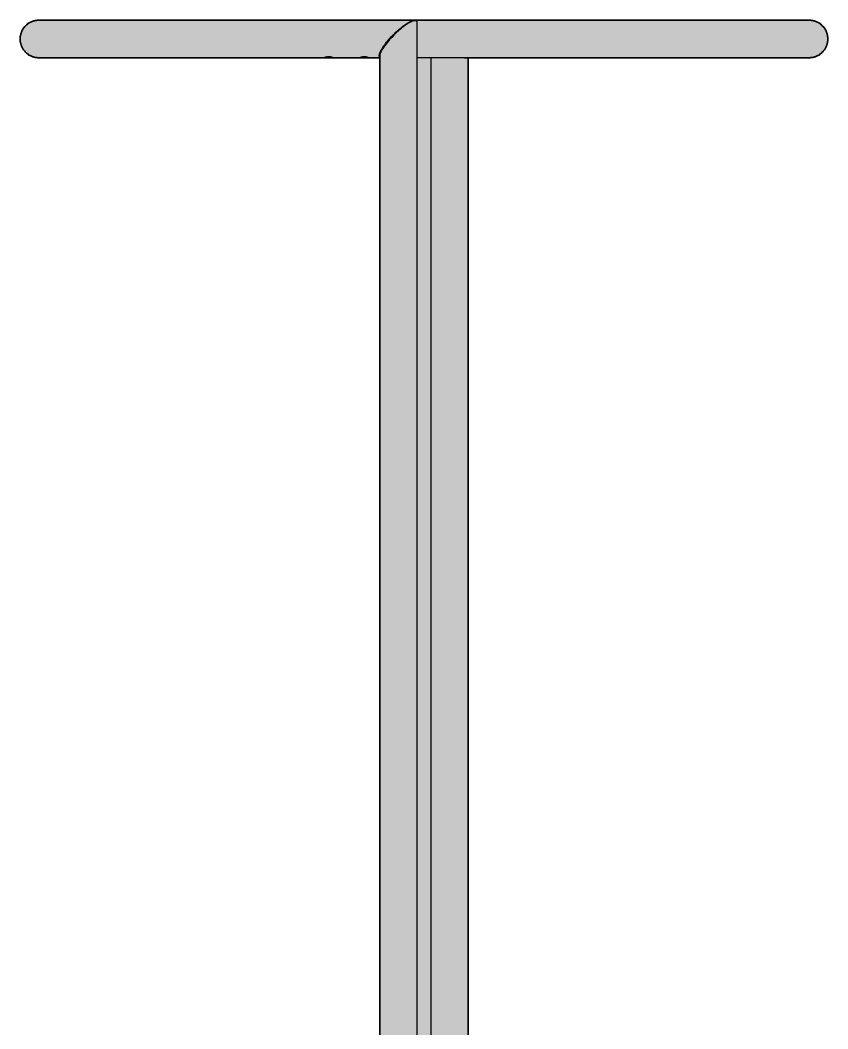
# Model space of a CAD drawing. Header units: millimetres. Extents: x 0 to 2832, y -1153 to 1503.
# Drawn here: x 2117 to 2719, y 752 to 1503 of the extents above; entities that cross this region are included whole.
import ezdxf

# ---------------------------------------------------------------- set-up
doc = ezdxf.new("R2010")
doc.units = ezdxf.units.MM
doc.layers.add('Blocks', color=7, linetype='Continuous')
doc.layers.add('Blocks$Fill', color=7, linetype='Continuous', true_color=0xffffff)
doc.layers.add('Blocks$Inner', color=7, linetype='Continuous', lineweight=25, true_color=0x007f00)
doc.layers.add('Blocks$Outline', color=7, linetype='Continuous', lineweight=35, true_color=0xff3f3f)

# ---------------------------------------------------------------- blocks, each defined once
blk = doc.blocks.new('Colour Coat Rack Side')
at = {"layer": 'Blocks$Fill'}
blk.add_hatch(color=256, dxfattribs=at).paths.add_polyline_path([(392.94, 1503.03), (392.89, 1503.03), (392.84, 1503.03), (392.79, 1503.03), (392.74, 1503.02), (300.06, 1503.02), (112.65, 1503.02), (112.17, 1503.01), (111.7, 1502.99), (111.22, 1502.95), (110.75, 1502.89), (110.27, 1502.82), (109.8, 1502.73), (109.34, 1502.62), (108.87, 1502.5), (108.42, 1502.37), (107.96, 1502.21), (107.52, 1502.05), (107.07, 1501.86), (106.64, 1501.66), (106.21, 1501.45), (105.79, 1501.22), (105.38, 1500.98), (104.97, 1500.73), (104.58, 1500.46), (104.19, 1500.18), (103.82, 1499.88), (103.45, 1499.57), (103.1, 1499.25), (102.75, 1498.92), (102.42, 1498.58), (102.1, 1498.22), (101.79, 1497.86), (101.5, 1497.48), (101.21, 1497.1), (100.95, 1496.7), (100.69, 1496.3), (100.45, 1495.88), (100.22, 1495.46), (100.01, 1495.03), (99.81, 1494.6), (99.63, 1494.16), (99.46, 1493.71), (99.31, 1493.26), (99.17, 1492.8), (99.05, 1492.34), (98.94, 1491.87), (98.86, 1491.4), (98.78, 1490.93), (98.73, 1490.45), (98.68, 1489.98), (98.66, 1489.5), (98.65, 1489.02), (98.66, 1488.54), (98.68, 1488.07), (98.73, 1487.59), (98.78, 1487.12), (98.86, 1486.64), (98.94, 1486.17), (99.05, 1485.71), (99.17, 1485.24), (99.31, 1484.79), (99.46, 1484.33), (99.63, 1483.89), (99.81, 1483.44), (100.01, 1483.01), (100.22, 1482.58), (100.45, 1482.16), (100.69, 1481.75), (100.95, 1481.34), (101.21, 1480.95), (101.5, 1480.56), (101.79, 1480.19), (102.1, 1479.82), (102.42, 1479.47), (102.75, 1479.12), (103.1, 1478.79), (103.45, 1478.47), (103.82, 1478.16), (104.19, 1477.87), (104.58, 1477.58), (104.97, 1477.32), (105.38, 1477.06), (105.79, 1476.82), (106.21, 1476.59), (106.64, 1476.38), (107.07, 1476.18), (107.52, 1476), (107.96, 1475.83), (108.42, 1475.68), (108.87, 1475.54), (109.34, 1475.42), (109.8, 1475.31), (110.27, 1475.23), (110.75, 1475.15), (111.22, 1475.1), (111.7, 1475.05), (112.17, 1475.03), (112.65, 1475.02), (300.06, 1475.02), (322.43, 1475.02), (330.95, 1475.02), (330.97, 1475.02), (330.99, 1475.01), (331, 1475.01), (331.02, 1475), (331.04, 1475), (331.06, 1475), (331.07, 1475), (331.09, 1474.99), (331.11, 1474.99), (331.13, 1474.99), (331.14, 1474.99), (331.16, 1475), (331.18, 1475), (331.2, 1475), (331.21, 1475), (331.23, 1475.01), (331.25, 1475.01), (331.26, 1475.01), (331.28, 1475.02), (331.29, 1475.02), (348.97, 1475.02), (357.49, 1475.02), (366.65, 1475.02), (366.65, 31.02), (300.06, 31.02), (112.65, 31.02), (112.17, 31.01), (111.7, 30.99), (111.22, 30.95), (110.75, 30.89), (110.27, 30.82), (109.8, 30.73), (109.34, 30.62), (108.87, 30.5), (108.42, 30.37), (107.96, 30.21), (107.52, 30.05), (107.07, 29.86), (106.64, 29.66), (106.21, 29.45), (105.79, 29.22), (105.38, 28.98), (104.97, 28.73), (104.58, 28.46), (104.19, 28.18), (103.82, 27.88), (103.45, 27.57), (103.1, 27.25), (102.75, 26.92), (102.42, 26.58), (102.1, 26.22), (101.79, 25.86), (101.5, 25.48), (101.21, 25.1), (100.95, 24.7), (100.69, 24.3), (100.45, 23.88), (100.22, 23.46), (100.01, 23.03), (99.81, 22.6), (99.63, 22.16), (99.46, 21.71), (99.31, 21.26), (99.17, 20.8), (99.05, 20.34), (98.94, 19.87), (98.86, 19.4), (98.78, 18.93), (98.73, 18.45), (98.68, 17.98), (98.66, 17.5), (98.65, 17.02), (98.66, 16.54), (98.68, 16.07), (98.73, 15.59), (98.78, 15.12), (98.86, 14.64), (98.94, 14.17), (99.05, 13.71), (99.17, 13.24), (99.31, 12.79), (99.46, 12.33), (99.63, 11.89), (99.81, 11.44), (100.01, 11.01), (100.22, 10.58), (100.45, 10.16), (100.69, 9.75), (100.95, 9.34), (101.21, 8.95), (101.5, 8.56), (101.79, 8.19), (102.1, 7.82), (102.42, 7.47), (102.75, 7.12), (103.1, 6.79), (103.45, 6.47), (103.82, 6.16), (104.19, 5.87), (104.58, 5.58), (104.97, 5.32), (105.38, 5.06), (105.79, 4.82), (106.21, 4.59), (106.64, 4.38), (107.07, 4.18), (107.52, 4), (107.96, 3.83), (108.42, 3.68), (108.87, 3.54), (109.34, 3.42), (109.8, 3.31), (110.27, 3.23), (110.75, 3.15), (111.22, 3.1), (111.7, 3.05), (112.17, 3.03), (112.65, 3.02), (300.06, 3.02), (322.43, 3.02), (330.95, 3.02), (330.97, 3.02), (330.99, 3.01), (331, 3.01), (331.02, 3), (331.04, 3), (331.06, 3), (331.07, 3), (331.09, 2.99), (331.11, 2.99), (331.13, 2.99), (331.14, 2.99), (331.16, 3), (331.18, 3), (331.2, 3), (331.21, 3), (331.23, 3.01), (331.25, 3.01), (331.26, 3.01), (331.28, 3.02), (331.29, 3.02), (348.97, 3.02), (357.49, 3.02), (369.65, 3.02), (369.65, 1.84), (369.65, 1.81), (369.65, 1.77), (369.66, 1.74), (369.66, 1.7), (369.67, 1.67), (369.67, 1.64), (369.68, 1.6), (369.69, 1.57), (369.7, 1.54), (369.71, 1.5), (369.72, 1.47), (369.74, 1.44), (369.75, 1.41), (369.76, 1.38), (369.78, 1.35), (369.8, 1.32), (369.82, 1.29), (369.84, 1.26), (369.86, 1.23), (369.88, 1.21), (369.9, 1.18), (369.92, 1.16), (369.95, 1.13), (369.97, 1.11), (370, 1.08), (370.02, 1.06), (370.05, 1.04), (370.08, 1.02), (370.11, 1), (370.13, 0.98), (370.16, 0.97), (370.19, 0.95), (370.23, 0.94), (370.26, 0.92), (370.29, 0.91), (370.32, 0.9), (370.35, 0.89), (370.39, 0.88), (370.42, 0.87), (370.45, 0.86), (370.49, 0.85), (372.51, 0.55), (374.53, 0.31), (376.57, 0.14), (378.61, 0.03), (380.65, 0), (382.69, 0.03), (384.73, 0.14), (386.77, 0.31), (388.8, 0.55), (390.82, 0.85), (390.85, 0.86), (390.89, 0.87), (390.92, 0.88), (390.95, 0.89), (390.98, 0.9), (391.02, 0.91), (391.05, 0.92), (391.08, 0.94), (391.11, 0.95), (391.14, 0.97), (391.17, 0.98), (391.2, 1), (391.23, 1.02), (391.25, 1.04), (391.28, 1.06), (391.31, 1.08), (391.33, 1.11), (391.36, 1.13), (391.38, 1.16), (391.4, 1.18), (391.43, 1.21), (391.45, 1.23), (391.47, 1.26), (391.49, 1.29), (391.51, 1.32), (391.52, 1.35), (391.54, 1.38), (391.55, 1.41), (391.57, 1.44), (391.58, 1.47), (391.59, 1.5), (391.6, 1.54), (391.61, 1.57), (391.62, 1.6), (391.63, 1.64), (391.64, 1.67), (391.64, 1.7), (391.65, 1.74), (391.65, 1.77), (391.65, 1.81), (391.65, 1.84), (391.65, 3.02), (392.74, 3.02), (392.79, 3.02), (392.84, 3.01), (392.89, 3.01), (392.94, 3.01), (392.99, 3.02), (393.04, 3.02), (393.05, 3.02), (407.65, 3.02), (407.65, 1.84), (407.65, 1.81), (407.65, 1.77), (407.66, 1.74), (407.66, 1.7), (407.67, 1.67), (407.67, 1.64), (407.68, 1.6), (407.69, 1.57), (407.7, 1.54), (407.71, 1.5), (407.72, 1.47), (407.74, 1.44), (407.75, 1.41), (407.76, 1.38), (407.78, 1.35), (407.8, 1.32), (407.82, 1.29), (407.84, 1.26), (407.86, 1.23), (407.88, 1.21), (407.9, 1.18), (407.92, 1.16), (407.95, 1.13), (407.97, 1.11), (408, 1.08), (408.02, 1.06), (408.05, 1.04), (408.08, 1.02), (408.11, 1), (408.13, 0.98), (408.16, 0.97), (408.19, 0.95), (408.23, 0.94), (408.26, 0.92), (408.29, 0.91), (408.32, 0.9), (408.35, 0.89), (408.39, 0.88), (408.42, 0.87), (408.45, 0.86), (408.49, 0.85), (410.51, 0.55), (412.53, 0.31), (414.57, 0.14), (416.61, 0.03), (418.65, 0), (420.69, 0.03), (422.73, 0.14), (424.77, 0.31), (426.8, 0.55), (428.82, 0.85), (428.85, 0.86), (428.89, 0.87), (428.92, 0.88), (428.95, 0.89), (428.98, 0.9), (429.02, 0.91), (429.05, 0.92), (429.08, 0.94), (429.11, 0.95), (429.14, 0.97), (429.17, 0.98), (429.2, 1), (429.23, 1.02), (429.25, 1.04), (429.28, 1.06), (429.31, 1.08), (429.33, 1.11), (429.36, 1.13), (429.38, 1.16), (429.4, 1.18), (429.43, 1.21), (429.45, 1.23), (429.47, 1.26), (429.49, 1.29), (429.51, 1.32), (429.52, 1.35), (429.54, 1.38), (429.55, 1.41), (429.57, 1.44), (429.58, 1.47), (429.59, 1.5), (429.6, 1.54), (429.61, 1.57), (429.62, 1.6), (429.63, 1.64), (429.64, 1.67), (429.64, 1.7), (429.65, 1.74), (429.65, 1.77), (429.65, 1.81), (429.65, 1.84), (429.65, 3.02), (457.82, 3.02), (686.65, 3.02), (687.13, 3.03), (687.61, 3.05), (688.08, 3.1), (688.56, 3.15), (689.03, 3.23), (689.5, 3.31), (689.97, 3.42), (690.43, 3.54), (690.89, 3.68), (691.34, 3.83), (691.79, 4), (692.23, 4.18), (692.66, 4.38), (693.09, 4.59), (693.51, 4.82), (693.93, 5.06), (694.33, 5.32), (694.73, 5.58), (695.11, 5.87), (695.49, 6.16), (695.85, 6.47), (696.21, 6.79), (696.55, 7.12), (696.88, 7.47), (697.2, 7.82), (697.51, 8.19), (697.81, 8.56), (698.09, 8.95), (698.36, 9.34), (698.61, 9.75), (698.86, 10.16), (699.08, 10.58), (699.3, 11.01), (699.49, 11.44), (699.68, 11.89), (699.84, 12.33), (700, 12.79), (700.13, 13.24), (700.25, 13.71), (700.36, 14.17), (700.45, 14.64), (700.52, 15.12), (700.58, 15.59), (700.62, 16.07), (700.64, 16.54), (700.65, 17.02), (700.64, 17.5), (700.62, 17.98), (700.58, 18.45), (700.52, 18.93), (700.45, 19.4), (700.36, 19.87), (700.25, 20.34), (700.13, 20.8), (700, 21.26), (699.84, 21.71), (699.68, 22.16), (699.49, 22.6), (699.3, 23.03), (699.08, 23.46), (698.86, 23.88), (698.61, 24.3), (698.36, 24.7), (698.09, 25.1), (697.81, 25.48), (697.51, 25.86), (697.2, 26.22), (696.88, 26.58), (696.55, 26.92), (696.21, 27.25), (695.85, 27.57), (695.49, 27.88), (695.11, 28.18), (694.73, 28.46), (694.33, 28.73), (693.93, 28.98), (693.51, 29.22), (693.09, 29.45), (692.66, 29.66), (692.23, 29.86), (691.79, 30.05), (691.34, 30.21), (690.89, 30.37), (690.43, 30.5), (689.97, 30.62), (689.5, 30.73), (689.03, 30.82), (688.56, 30.89), (688.08, 30.95), (687.61, 30.99), (687.13, 31.01), (686.65, 31.02), (457.82, 31.02), (432.65, 31.02), (432.65, 1475.02), (457.82, 1475.02), (686.65, 1475.02), (687.13, 1475.03), (687.61, 1475.05), (688.08, 1475.1), (688.56, 1475.15), (689.03, 1475.23), (689.5, 1475.31), (689.97, 1475.42), (690.43, 1475.54), (690.89, 1475.68), (691.34, 1475.83), (691.79, 1476), (692.23, 1476.18), (692.66, 1476.38), (693.09, 1476.59), (693.51, 1476.82), (693.93, 1477.06), (694.33, 1477.32), (694.73, 1477.58), (695.11, 1477.87), (695.49, 1478.16), (695.85, 1478.47), (696.21, 1478.79), (696.55, 1479.12), (696.88, 1479.47), (697.2, 1479.82), (697.51, 1480.19), (697.81, 1480.56), (698.09, 1480.95), (698.36, 1481.34), (698.61, 1481.75), (698.86, 1482.16), (699.08, 1482.58), (699.3, 1483.01), (699.49, 1483.44), (699.68, 1483.89), (699.84, 1484.33), (700, 1484.79), (700.13, 1485.24), (700.25, 1485.71), (700.36, 1486.17), (700.45, 1486.64), (700.52, 1487.12), (700.58, 1487.59), (700.62, 1488.07), (700.64, 1488.54), (700.65, 1489.02), (700.64, 1489.5), (700.62, 1489.98), (700.58, 1490.45), (700.52, 1490.93), (700.45, 1491.4), (700.36, 1491.87), (700.25, 1492.34), (700.13, 1492.8), (700, 1493.26), (699.84, 1493.71), (699.68, 1494.16), (699.49, 1494.6), (699.3, 1495.03), (699.08, 1495.46), (698.86, 1495.88), (698.61, 1496.3), (698.36, 1496.7), (698.09, 1497.1), (697.81, 1497.48), (697.51, 1497.86), (697.2, 1498.22), (696.88, 1498.58), (696.55, 1498.92), (696.21, 1499.25), (695.85, 1499.57), (695.49, 1499.88), (695.11, 1500.18), (694.73, 1500.46), (694.33, 1500.73), (693.93, 1500.98), (693.51, 1501.22), (693.09, 1501.45), (692.66, 1501.66), (692.23, 1501.86), (691.79, 1502.05), (691.34, 1502.21), (690.89, 1502.37), (690.43, 1502.5), (689.97, 1502.62), (689.5, 1502.73), (689.03, 1502.82), (688.56, 1502.89), (688.08, 1502.95), (687.61, 1502.99), (687.13, 1503.01), (686.65, 1503.02), (457.82, 1503.02), (393.05, 1503.02), (393.04, 1503.02), (392.99, 1503.03)], flags=0)
at = {"layer": 'Blocks$Inner'}
for p, q in [((404.65, 1475.02), (404.65, 31.02)), ((432.65, 31.02), (432.65, 1475.02))]:
    blk.add_line(p, q, dxfattribs=at)
for points in [[(366.65, 1475.53), (366.63, 1475.56), (366.61, 1475.58), (366.6, 1475.61), (366.58, 1475.64), (366.56, 1475.66), (366.55, 1475.69), (366.53, 1475.72), (366.52, 1475.75), (366.5, 1475.78), (366.49, 1475.81), (366.47, 1475.84), (366.46, 1475.87), (366.45, 1475.9), (366.44, 1475.94), (366.43, 1475.97), (366.42, 1476), (366.41, 1476.03), (366.4, 1476.07), (366.39, 1476.1), (366.38, 1476.14), (366.38, 1476.18), (366.37, 1476.21), (366.37, 1476.25), (366.36, 1476.29), (366.35, 1476.36), (366.34, 1476.44), (366.34, 1476.52), (366.34, 1476.6), (366.34, 1476.68), (366.34, 1476.77), (366.35, 1476.85), (366.35, 1476.94), (366.36, 1477.03), (366.38, 1477.12), (366.39, 1477.22), (366.4, 1477.31), (366.42, 1477.41), (366.44, 1477.5), (366.49, 1477.7), (366.54, 1477.91), (366.6, 1478.11), (366.67, 1478.33), (366.75, 1478.54), (366.83, 1478.76), (366.92, 1478.99), (367.01, 1479.22), (367.12, 1479.45), (367.34, 1479.92), (367.58, 1480.39), (367.84, 1480.88), (368.11, 1481.37), (368.41, 1481.86), (369.03, 1482.84), (369.69, 1483.81), (370.37, 1484.76), (371.07, 1485.68), (371.77, 1486.57), (372.47, 1487.43), (373.84, 1489.02), (375.54, 1490.88), (376.51, 1491.89), (377.57, 1492.94), (378.71, 1494.03), (379.93, 1495.16), (381.22, 1496.29), (382.58, 1497.42), (383.98, 1498.52), (384.69, 1499.06), (385.4, 1499.57), (386.12, 1500.06), (386.83, 1500.53), (387.53, 1500.97), (388.22, 1501.37), (388.89, 1501.74), (389.22, 1501.91), (389.54, 1502.07), (389.85, 1502.22), (390.16, 1502.35), (390.46, 1502.48), (390.75, 1502.59), (391.04, 1502.69), (391.31, 1502.78), (391.45, 1502.82), (391.58, 1502.85), (391.71, 1502.88), (391.83, 1502.91), (391.95, 1502.94), (392.07, 1502.96), (392.19, 1502.98), (392.31, 1502.99), (392.42, 1503.01), (392.53, 1503.01), (392.63, 1503.02), (392.74, 1503.02), (392.79, 1503.03), (392.84, 1503.03), (392.89, 1503.03), (392.94, 1503.03), (392.99, 1503.03), (393.04, 1503.02), (393.09, 1503.02), (393.14, 1503.01), (393.19, 1503), (393.24, 1502.99), (393.28, 1502.98), (393.33, 1502.96), (393.38, 1502.95), (393.43, 1502.93), (393.47, 1502.91), (393.52, 1502.89), (393.57, 1502.87), (393.61, 1502.84), (393.65, 1502.82), (393.7, 1502.79), (393.74, 1502.76), (393.78, 1502.73), (393.82, 1502.7), (393.86, 1502.67), (393.89, 1502.64), (393.93, 1502.6), (393.96, 1502.57), (394, 1502.53), (394.03, 1502.49), (394.06, 1502.45), (394.09, 1502.41), (394.12, 1502.37)], [(322.43, 1475.02), (300.06, 1475.02), (112.65, 1475.02), (112.17, 1475.03), (111.7, 1475.05), (111.22, 1475.1), (110.75, 1475.15), (110.27, 1475.23), (109.8, 1475.31), (109.34, 1475.42), (108.87, 1475.54), (108.42, 1475.68), (107.96, 1475.83), (107.52, 1476), (107.07, 1476.18), (106.64, 1476.38), (106.21, 1476.59), (105.79, 1476.82), (105.38, 1477.06), (104.97, 1477.32), (104.58, 1477.58), (104.19, 1477.87), (103.82, 1478.16), (103.45, 1478.47), (103.1, 1478.79), (102.75, 1479.12), (102.42, 1479.47), (102.1, 1479.82), (101.79, 1480.19), (101.5, 1480.56), (101.21, 1480.95), (100.95, 1481.34), (100.69, 1481.75), (100.45, 1482.16), (100.22, 1482.58), (100.01, 1483.01), (99.81, 1483.44), (99.63, 1483.89), (99.46, 1484.33), (99.31, 1484.79), (99.17, 1485.24), (99.05, 1485.71), (98.94, 1486.17), (98.86, 1486.64), (98.78, 1487.12), (98.73, 1487.59), (98.68, 1488.07), (98.66, 1488.54), (98.65, 1489.02), (98.66, 1489.5), (98.68, 1489.98), (98.73, 1490.45), (98.78, 1490.93), (98.86, 1491.4), (98.94, 1491.87), (99.05, 1492.34), (99.17, 1492.8), (99.31, 1493.26), (99.46, 1493.71), (99.63, 1494.16), (99.81, 1494.6), (100.01, 1495.03), (100.22, 1495.46), (100.45, 1495.88), (100.69, 1496.3), (100.95, 1496.7), (101.21, 1497.1), (101.5, 1497.48), (101.79, 1497.86), (102.1, 1498.22), (102.42, 1498.58), (102.75, 1498.92), (103.1, 1499.25), (103.45, 1499.57), (103.82, 1499.88), (104.19, 1500.18), (104.58, 1500.46), (104.97, 1500.73), (105.38, 1500.98), (105.79, 1501.22), (106.21, 1501.45), (106.64, 1501.66), (107.07, 1501.86), (107.52, 1502.05), (107.96, 1502.21), (108.42, 1502.37), (108.87, 1502.5), (109.34, 1502.62), (109.8, 1502.73), (110.27, 1502.82), (110.75, 1502.89), (111.22, 1502.95), (111.7, 1502.99), (112.17, 1503.01), (112.65, 1503.02), (300.06, 1503.02), (392.74, 1503.02), (457.82, 1503.02), (686.65, 1503.02), (687.13, 1503.01), (687.61, 1502.99), (688.08, 1502.95), (688.56, 1502.89), (689.03, 1502.82), (689.5, 1502.73), (689.97, 1502.62), (690.43, 1502.5), (690.89, 1502.37), (691.34, 1502.21), (691.79, 1502.05), (692.23, 1501.86), (692.66, 1501.66), (693.09, 1501.45), (693.51, 1501.22), (693.93, 1500.98), (694.33, 1500.73), (694.73, 1500.46), (695.11, 1500.18), (695.49, 1499.88), (695.85, 1499.57), (696.21, 1499.25), (696.55, 1498.92), (696.88, 1498.58), (697.2, 1498.22), (697.51, 1497.86), (697.81, 1497.48), (698.09, 1497.1), (698.36, 1496.7), (698.61, 1496.3), (698.86, 1495.88), (699.08, 1495.46), (699.3, 1495.03), (699.49, 1494.6), (699.68, 1494.16), (699.84, 1493.71), (700, 1493.26), (700.13, 1492.8), (700.25, 1492.34), (700.36, 1491.87), (700.45, 1491.4), (700.52, 1490.93), (700.58, 1490.45), (700.62, 1489.98), (700.64, 1489.5), (700.65, 1489.02), (700.64, 1488.54), (700.62, 1488.07), (700.58, 1487.59), (700.52, 1487.12), (700.45, 1486.64), (700.36, 1486.17), (700.25, 1485.71), (700.13, 1485.24), (700, 1484.79), (699.84, 1484.33), (699.68, 1483.89), (699.49, 1483.44), (699.3, 1483.01), (699.08, 1482.58), (698.86, 1482.16), (698.61, 1481.75), (698.36, 1481.34), (698.09, 1480.95), (697.81, 1480.56), (697.51, 1480.19), (697.2, 1479.82), (696.88, 1479.47), (696.55, 1479.12), (696.21, 1478.79), (695.85, 1478.47), (695.49, 1478.16), (695.11, 1477.87), (694.73, 1477.58), (694.33, 1477.32), (693.93, 1477.06), (693.51, 1476.82), (693.09, 1476.59), (692.66, 1476.38), (692.23, 1476.18), (691.79, 1476), (691.34, 1475.83), (690.89, 1475.68), (690.43, 1475.54), (689.97, 1475.42), (689.5, 1475.31), (689.03, 1475.23), (688.56, 1475.15), (688.08, 1475.1), (687.61, 1475.05), (687.13, 1475.03), (686.65, 1475.02), (457.82, 1475.02), (394.65, 1475.02)], [(394.65, 4.98), (394.65, 1501.07), (394.65, 1501.12), (394.65, 1501.17), (394.65, 1501.22), (394.64, 1501.27), (394.64, 1501.32), (394.64, 1501.36), (394.63, 1501.41), (394.62, 1501.46), (394.61, 1501.51), (394.61, 1501.55), (394.6, 1501.6), (394.58, 1501.64), (394.57, 1501.69), (394.56, 1501.73), (394.54, 1501.78), (394.53, 1501.82), (394.51, 1501.86), (394.49, 1501.9), (394.47, 1501.94), (394.45, 1501.98), (394.43, 1502.02), (394.41, 1502.06), (394.38, 1502.1), (394.36, 1502.13), (394.33, 1502.17), (394.3, 1502.2), (394.27, 1502.24), (394.24, 1502.27), (394.2, 1502.3), (394.17, 1502.33), (394.13, 1502.36), (394.09, 1502.39), (394.05, 1502.42), (394.01, 1502.44), (393.97, 1502.47), (393.92, 1502.49), (393.87, 1502.51), (393.83, 1502.54), (393.78, 1502.55), (393.72, 1502.57), (393.67, 1502.59), (393.61, 1502.6), (393.56, 1502.62), (393.5, 1502.63), (393.43, 1502.64), (393.37, 1502.65), (393.3, 1502.66), (393.24, 1502.66), (393.17, 1502.67), (393.09, 1502.67), (393.02, 1502.67), (392.94, 1502.67), (392.87, 1502.66), (392.78, 1502.66), (392.7, 1502.65), (392.62, 1502.64), (392.53, 1502.63), (392.44, 1502.62), (392.35, 1502.6), (392.25, 1502.58), (392.06, 1502.54), (391.85, 1502.49), (391.64, 1502.43), (391.41, 1502.36), (391.18, 1502.28), (390.93, 1502.19), (390.68, 1502.09), (390.42, 1501.98), (390.14, 1501.85), (389.86, 1501.72), (389.26, 1501.42), (388.62, 1501.07), (387.95, 1500.68), (387.24, 1500.24), (386.5, 1499.75), (385.72, 1499.22), (384.92, 1498.64), (384.1, 1498.02), (383.25, 1497.36), (382.4, 1496.66), (380.65, 1495.17), (378.91, 1493.58), (377.21, 1491.92), (375.58, 1490.24), (374.06, 1488.57), (372.68, 1486.95), (371.45, 1485.42), (370.37, 1483.98), (369.89, 1483.3), (369.45, 1482.65), (369.05, 1482.03), (368.69, 1481.45), (368.36, 1480.9), (368.07, 1480.37), (367.81, 1479.88), (367.58, 1479.42), (367.38, 1478.99), (367.21, 1478.59), (367.07, 1478.21), (367.01, 1478.03), (366.95, 1477.86), (366.9, 1477.7), (366.85, 1477.54), (366.81, 1477.39), (366.78, 1477.24), (366.75, 1477.1), (366.72, 1476.97), (366.7, 1476.84), (366.68, 1476.71), (366.67, 1476.6), (366.66, 1476.48), (366.65, 1476.37), (366.65, 1476.27), (366.65, 29.77)], [(330.36, 1475.06), (326.89, 1475.06), (322.99, 1475.06)], [(366.65, 1475.02), (357.49, 1475.02), (348.97, 1475.02), (330.95, 1475.02), (329.97, 1475.13), (328.98, 1475.26), (328, 1475.43), (327.02, 1475.62), (326.55, 1475.69)], [(348.97, 1475.02), (349.97, 1475.14), (350.97, 1475.28), (351.97, 1475.45), (352.96, 1475.65), (354.12, 1475.81), (354.54, 1475.84), (354.96, 1475.86), (355.38, 1475.87), (355.81, 1475.86), (356.23, 1475.84), (356.65, 1475.81), (356.75, 1475.79), (356.85, 1475.78), (356.95, 1475.76), (357.05, 1475.74), (357.19, 1475.7), (357.26, 1475.68), (357.32, 1475.67), (357.39, 1475.65), (357.45, 1475.63), (357.5, 1475.61), (357.56, 1475.59), (357.61, 1475.57), (357.66, 1475.54), (357.71, 1475.52), (357.75, 1475.5), (357.79, 1475.48), (357.83, 1475.46), (357.85, 1475.45), (357.87, 1475.44), (357.88, 1475.43), (357.9, 1475.42), (357.91, 1475.4), (357.93, 1475.39), (357.94, 1475.38), (357.95, 1475.37), (357.97, 1475.36), (357.98, 1475.35), (357.99, 1475.34), (358, 1475.33), (358, 1475.33), (358.01, 1475.32), (358.01, 1475.32), (358.02, 1475.31), (358.02, 1475.31), (358.02, 1475.3), (358.03, 1475.3), (358.03, 1475.29), (358.04, 1475.29), (358.04, 1475.28), (358.04, 1475.28), (358.04, 1475.27), (358.05, 1475.27), (358.05, 1475.26), (358.05, 1475.26), (358.05, 1475.25), (358.05, 1475.25), (358.06, 1475.24), (358.06, 1475.24), (358.06, 1475.24), (358.06, 1475.24), (358.06, 1475.23), (358.06, 1475.23), (358.06, 1475.23), (358.06, 1475.23), (358.06, 1475.22), (358.06, 1475.22), (358.06, 1475.22), (358.06, 1475.22), (358.06, 1475.22), (358.06, 1475.21), (358.06, 1475.21), (358.06, 1475.21), (358.06, 1475.21), (358.06, 1475.2), (358.06, 1475.2), (358.06, 1475.2), (358.06, 1475.2), (358.06, 1475.2), (358.06, 1475.19), (358.06, 1475.19), (358.06, 1475.19), (358.06, 1475.19), (358.06, 1475.19), (358.06, 1475.18), (358.06, 1475.18), (358.06, 1475.18), (358.06, 1475.18), (358.06, 1475.17), (358.06, 1475.17), (358.05, 1475.17), (358.05, 1475.17), (358.05, 1475.17), (358.05, 1475.16), (358.05, 1475.16), (358.05, 1475.16), (358.05, 1475.16), (358.05, 1475.16), (358.05, 1475.16), (358.05, 1475.15), (358.04, 1475.15), (358.04, 1475.15), (358.04, 1475.15), (358.04, 1475.15), (358.04, 1475.14), (358.04, 1475.14), (358.04, 1475.14), (358.03, 1475.14), (358.03, 1475.13), (358.03, 1475.13), (358.02, 1475.13), (358.02, 1475.12), (358.02, 1475.12), (358.01, 1475.12), (358.01, 1475.11), (358, 1475.11), (358, 1475.11), (357.99, 1475.1), (357.99, 1475.1), (357.98, 1475.1), (357.98, 1475.1), (357.97, 1475.09), (357.96, 1475.09), (357.96, 1475.09), (357.95, 1475.08), (357.94, 1475.08), (357.92, 1475.07), (357.91, 1475.07), (357.89, 1475.06), (357.88, 1475.06), (357.86, 1475.05), (357.84, 1475.05), (357.83, 1475.05), (357.81, 1475.04), (357.79, 1475.04), (357.76, 1475.04), (357.72, 1475.03), (357.69, 1475.03), (357.65, 1475.03), (357.58, 1475.02), (357.49, 1475.02), (356.5, 1475.13), (355.51, 1475.27), (354.52, 1475.44), (353.54, 1475.63), (353.17, 1475.69)], [(356.91, 1475.06), (353.52, 1475.06), (349.54, 1475.06)], [(432.19, 1475.02), (432.17, 1475), (432.14, 1474.98), (432.12, 1474.97), (432.1, 1474.95), (432.07, 1474.93), (432.05, 1474.92), (432.02, 1474.9), (432, 1474.88), (431.97, 1474.87), (431.94, 1474.85), (431.91, 1474.84), (431.88, 1474.83), (431.85, 1474.81), (431.82, 1474.8), (431.79, 1474.79), (431.76, 1474.78), (431.73, 1474.76), (431.69, 1474.75), (431.66, 1474.74), (431.63, 1474.73), (431.59, 1474.73), (431.55, 1474.72), (431.52, 1474.71), (431.48, 1474.7), (431.44, 1474.7), (431.4, 1474.69), (431.36, 1474.69), (431.32, 1474.68), (431.24, 1474.67), (431.15, 1474.67), (431.06, 1474.67), (430.97, 1474.67), (430.87, 1474.67), (430.77, 1474.68), (430.66, 1474.69), (430.56, 1474.7), (430.45, 1474.72), (430.33, 1474.74), (430.21, 1474.76), (430.09, 1474.79), (429.97, 1474.82), (429.84, 1474.85), (429.71, 1474.89), (429.57, 1474.93), (429.28, 1475.02)]]:
    blk.add_lwpolyline(points, dxfattribs=at)
blk.add_lwpolyline([(330.95, 1475.02), (322.43, 1475.02), (323.44, 1475.14), (324.44, 1475.29), (325.44, 1475.46), (326.44, 1475.67), (327.46, 1475.81), (327.92, 1475.85), (328.38, 1475.87), (328.84, 1475.88), (329.31, 1475.87), (329.77, 1475.85), (330.23, 1475.81), (330.29, 1475.81), (330.34, 1475.81), (330.4, 1475.81), (330.45, 1475.8), (330.51, 1475.8), (330.56, 1475.79), (330.62, 1475.78), (330.67, 1475.77), (330.72, 1475.75), (330.78, 1475.74), (330.83, 1475.72), (330.88, 1475.7), (330.93, 1475.68), (330.98, 1475.66), (331.03, 1475.63), (331.08, 1475.6), (331.13, 1475.58), (331.17, 1475.55), (331.22, 1475.52), (331.27, 1475.48), (331.31, 1475.45), (331.35, 1475.41), (331.39, 1475.38), (331.43, 1475.34), (331.47, 1475.3), (331.51, 1475.26), (331.54, 1475.22), (331.53, 1475.2), (331.52, 1475.19), (331.51, 1475.17), (331.5, 1475.16), (331.49, 1475.15), (331.47, 1475.14), (331.46, 1475.12), (331.45, 1475.11), (331.43, 1475.1), (331.42, 1475.09), (331.41, 1475.08), (331.39, 1475.07), (331.38, 1475.06), (331.36, 1475.05), (331.35, 1475.05), (331.33, 1475.04), (331.31, 1475.03), (331.3, 1475.03), (331.28, 1475.02), (331.26, 1475.01), (331.25, 1475.01), (331.23, 1475.01), (331.21, 1475), (331.2, 1475), (331.18, 1475), (331.16, 1475), (331.14, 1474.99), (331.13, 1474.99), (331.11, 1474.99), (331.09, 1474.99), (331.07, 1475), (331.06, 1475), (331.04, 1475), (331.02, 1475), (331, 1475.01), (330.99, 1475.01), (330.97, 1475.02)], close=True, dxfattribs=at)
at = {"layer": 'Blocks$Outline'}
for points in [[(392.89, 1503.03), (392.84, 1503.03)], [(392.94, 1503.03), (392.89, 1503.03)], [(100.45, 1495.88), (100.22, 1495.46)], [(100.69, 1496.3), (100.45, 1495.88)], [(100.95, 1496.7), (100.69, 1496.3)], [(101.21, 1497.1), (100.95, 1496.7)], [(101.5, 1497.48), (101.21, 1497.1)], [(101.79, 1497.86), (101.5, 1497.48)], [(102.1, 1498.22), (101.79, 1497.86)], [(102.42, 1498.58), (102.1, 1498.22)], [(102.75, 1498.92), (102.42, 1498.58)], [(103.1, 1499.25), (102.75, 1498.92)], [(103.45, 1499.57), (103.1, 1499.25)], [(103.82, 1499.88), (103.45, 1499.57)], [(104.19, 1500.18), (103.82, 1499.88)], [(104.58, 1500.46), (104.19, 1500.18)], [(104.97, 1500.73), (104.58, 1500.46)], [(105.38, 1500.98), (104.97, 1500.73)], [(105.79, 1501.22), (105.38, 1500.98)], [(106.21, 1501.45), (105.79, 1501.22)], [(106.64, 1501.66), (106.21, 1501.45)], [(107.07, 1501.86), (106.64, 1501.66)], [(107.52, 1502.05), (107.07, 1501.86)], [(107.96, 1502.21), (107.52, 1502.05)], [(108.42, 1502.37), (107.96, 1502.21)], [(108.87, 1502.5), (108.42, 1502.37)], [(109.34, 1502.62), (108.87, 1502.5)], [(109.8, 1502.73), (109.34, 1502.62)], [(110.27, 1502.82), (109.8, 1502.73)], [(110.75, 1502.89), (110.27, 1502.82)], [(111.22, 1502.95), (110.75, 1502.89)], [(111.7, 1502.99), (111.22, 1502.95)], [(112.17, 1503.01), (111.7, 1502.99)], [(112.65, 1503.02), (112.17, 1503.01)], [(300.06, 1503.02), (112.65, 1503.02)], [(392.74, 1503.02), (300.06, 1503.02)], [(392.79, 1503.03), (392.74, 1503.02)], [(392.84, 1503.03), (392.79, 1503.03)], [(392.99, 1503.03), (392.94, 1503.03)], [(393.04, 1503.02), (392.99, 1503.03)], [(393.05, 1503.02), (393.04, 1503.02)], [(457.82, 1503.02), (393.05, 1503.02)], [(686.65, 1503.02), (457.82, 1503.02)], [(687.13, 1503.01), (686.65, 1503.02)], [(687.61, 1502.99), (687.13, 1503.01)], [(688.08, 1502.95), (687.61, 1502.99)], [(688.56, 1502.89), (688.08, 1502.95)], [(689.03, 1502.82), (688.56, 1502.89)], [(689.5, 1502.73), (689.03, 1502.82)], [(689.97, 1502.62), (689.5, 1502.73)], [(690.43, 1502.5), (689.97, 1502.62)], [(690.89, 1502.37), (690.43, 1502.5)], [(691.34, 1502.21), (690.89, 1502.37)], [(691.79, 1502.05), (691.34, 1502.21)], [(692.23, 1501.86), (691.79, 1502.05)], [(692.66, 1501.66), (692.23, 1501.86)], [(693.09, 1501.45), (692.66, 1501.66)], [(693.51, 1501.22), (693.09, 1501.45)], [(693.93, 1500.98), (693.51, 1501.22)], [(694.33, 1500.73), (693.93, 1500.98)], [(694.73, 1500.46), (694.33, 1500.73)], [(695.11, 1500.18), (694.73, 1500.46)], [(695.49, 1499.88), (695.11, 1500.18)], [(695.85, 1499.57), (695.49, 1499.88)], [(696.21, 1499.25), (695.85, 1499.57)], [(696.55, 1498.92), (696.21, 1499.25)], [(696.88, 1498.58), (696.55, 1498.92)], [(697.2, 1498.22), (696.88, 1498.58)], [(697.51, 1497.86), (697.2, 1498.22)], [(697.81, 1497.48), (697.51, 1497.86)], [(698.09, 1497.1), (697.81, 1497.48)], [(698.36, 1496.7), (698.09, 1497.1)], [(698.61, 1496.3), (698.36, 1496.7)], [(698.86, 1495.88), (698.61, 1496.3)], [(699.08, 1495.46), (698.86, 1495.88)], [(98.66, 1489.5), (98.65, 1489.02)], [(98.65, 1489.02), (98.66, 1488.54)], [(98.68, 1489.98), (98.66, 1489.5)], [(98.66, 1488.54), (98.68, 1488.07)], [(98.73, 1490.45), (98.68, 1489.98)], [(98.68, 1488.07), (98.73, 1487.59)], [(98.78, 1490.93), (98.73, 1490.45)], [(98.86, 1491.4), (98.78, 1490.93)], [(98.94, 1491.87), (98.86, 1491.4)], [(99.05, 1492.34), (98.94, 1491.87)], [(99.17, 1492.8), (99.05, 1492.34)], [(99.31, 1493.26), (99.17, 1492.8)], [(99.46, 1493.71), (99.31, 1493.26)], [(99.63, 1494.16), (99.46, 1493.71)], [(99.81, 1494.6), (99.63, 1494.16)], [(100.01, 1495.03), (99.81, 1494.6)], [(100.22, 1495.46), (100.01, 1495.03)], [(699.3, 1495.03), (699.08, 1495.46)], [(699.49, 1494.6), (699.3, 1495.03)], [(699.68, 1494.16), (699.49, 1494.6)], [(699.84, 1493.71), (699.68, 1494.16)], [(700, 1493.26), (699.84, 1493.71)], [(700.13, 1492.8), (700, 1493.26)], [(700.25, 1492.34), (700.13, 1492.8)], [(700.36, 1491.87), (700.25, 1492.34)], [(700.45, 1491.4), (700.36, 1491.87)], [(700.52, 1490.93), (700.45, 1491.4)], [(700.58, 1490.45), (700.52, 1490.93)], [(700.62, 1489.98), (700.58, 1490.45)], [(700.58, 1487.59), (700.62, 1488.07)], [(700.64, 1489.5), (700.62, 1489.98)], [(700.62, 1488.07), (700.64, 1488.54)], [(700.65, 1489.02), (700.64, 1489.5)], [(700.64, 1488.54), (700.65, 1489.02)], [(98.73, 1487.59), (98.78, 1487.12)], [(98.78, 1487.12), (98.86, 1486.64)], [(98.86, 1486.64), (98.94, 1486.17)], [(98.94, 1486.17), (99.05, 1485.71)], [(99.05, 1485.71), (99.17, 1485.24)], [(99.17, 1485.24), (99.31, 1484.79)], [(99.31, 1484.79), (99.46, 1484.33)], [(99.46, 1484.33), (99.63, 1483.89)], [(99.63, 1483.89), (99.81, 1483.44)], [(99.81, 1483.44), (100.01, 1483.01)], [(100.01, 1483.01), (100.22, 1482.58)], [(100.22, 1482.58), (100.45, 1482.16)], [(100.45, 1482.16), (100.69, 1481.75)], [(100.69, 1481.75), (100.95, 1481.34)], [(100.95, 1481.34), (101.21, 1480.95)], [(101.21, 1480.95), (101.5, 1480.56)], [(101.5, 1480.56), (101.79, 1480.19)], [(697.51, 1480.19), (697.81, 1480.56)], [(697.81, 1480.56), (698.09, 1480.95)], [(698.09, 1480.95), (698.36, 1481.34)], [(698.36, 1481.34), (698.61, 1481.75)], [(698.61, 1481.75), (698.86, 1482.16)], [(698.86, 1482.16), (699.08, 1482.58)], [(699.08, 1482.58), (699.3, 1483.01)], [(699.3, 1483.01), (699.49, 1483.44)], [(699.49, 1483.44), (699.68, 1483.89)], [(699.68, 1483.89), (699.84, 1484.33)], [(699.84, 1484.33), (700, 1484.79)], [(700, 1484.79), (700.13, 1485.24)], [(700.13, 1485.24), (700.25, 1485.71)], [(700.25, 1485.71), (700.36, 1486.17)], [(700.36, 1486.17), (700.45, 1486.64)], [(700.45, 1486.64), (700.52, 1487.12)], [(700.52, 1487.12), (700.58, 1487.59)], [(101.79, 1480.19), (102.1, 1479.82)], [(102.1, 1479.82), (102.42, 1479.47)], [(102.42, 1479.47), (102.75, 1479.12)], [(102.75, 1479.12), (103.1, 1478.79)], [(103.1, 1478.79), (103.45, 1478.47)], [(103.45, 1478.47), (103.82, 1478.16)], [(103.82, 1478.16), (104.19, 1477.87)], [(104.19, 1477.87), (104.58, 1477.58)], [(104.58, 1477.58), (104.97, 1477.32)], [(104.97, 1477.32), (105.38, 1477.06)], [(105.38, 1477.06), (105.79, 1476.82)], [(105.79, 1476.82), (106.21, 1476.59)], [(106.21, 1476.59), (106.64, 1476.38)], [(106.64, 1476.38), (107.07, 1476.18)], [(107.07, 1476.18), (107.52, 1476)], [(107.52, 1476), (107.96, 1475.83)], [(107.96, 1475.83), (108.42, 1475.68)], [(108.42, 1475.68), (108.87, 1475.54)], [(108.87, 1475.54), (109.34, 1475.42)], [(109.34, 1475.42), (109.8, 1475.31)], [(109.8, 1475.31), (110.27, 1475.23)], [(110.27, 1475.23), (110.75, 1475.15)], [(110.75, 1475.15), (111.22, 1475.1)], [(111.22, 1475.1), (111.7, 1475.05)], [(111.7, 1475.05), (112.17, 1475.03)], [(112.17, 1475.03), (112.65, 1475.02)], [(112.65, 1475.02), (300.06, 1475.02)], [(300.06, 1475.02), (322.43, 1475.02)], [(322.43, 1475.02), (330.95, 1475.02)], [(330.95, 1475.02), (330.97, 1475.02)], [(330.97, 1475.02), (330.99, 1475.01)], [(330.99, 1475.01), (331, 1475.01)], [(331, 1475.01), (331.02, 1475)], [(331.02, 1475), (331.04, 1475)], [(331.04, 1475), (331.06, 1475)], [(331.06, 1475), (331.07, 1475)], [(331.07, 1475), (331.09, 1474.99)], [(331.09, 1474.99), (331.11, 1474.99)], [(331.11, 1474.99), (331.13, 1474.99)], [(331.13, 1474.99), (331.14, 1474.99)], [(331.14, 1474.99), (331.16, 1475)], [(331.16, 1475), (331.18, 1475)], [(331.18, 1475), (331.2, 1475)], [(331.2, 1475), (331.21, 1475)], [(331.21, 1475), (331.23, 1475.01)], [(331.23, 1475.01), (331.25, 1475.01)], [(331.25, 1475.01), (331.26, 1475.01)], [(331.26, 1475.01), (331.28, 1475.02)], [(331.28, 1475.02), (331.29, 1475.02)], [(331.29, 1475.02), (348.97, 1475.02)], [(348.97, 1475.02), (357.49, 1475.02)], [(357.49, 1475.02), (366.65, 1475.02)], [(366.65, 1475.02), (366.65, 31.02)], [(432.65, 31.02), (432.65, 1475.02)], [(432.65, 1475.02), (457.82, 1475.02)], [(457.82, 1475.02), (686.65, 1475.02)], [(686.65, 1475.02), (687.13, 1475.03)], [(687.13, 1475.03), (687.61, 1475.05)], [(687.61, 1475.05), (688.08, 1475.1)], [(688.08, 1475.1), (688.56, 1475.15)], [(688.56, 1475.15), (689.03, 1475.23)], [(689.03, 1475.23), (689.5, 1475.31)], [(689.5, 1475.31), (689.97, 1475.42)], [(689.97, 1475.42), (690.43, 1475.54)], [(690.43, 1475.54), (690.89, 1475.68)], [(690.89, 1475.68), (691.34, 1475.83)], [(691.34, 1475.83), (691.79, 1476)], [(691.79, 1476), (692.23, 1476.18)], [(692.23, 1476.18), (692.66, 1476.38)], [(692.66, 1476.38), (693.09, 1476.59)], [(693.09, 1476.59), (693.51, 1476.82)], [(693.51, 1476.82), (693.93, 1477.06)], [(693.93, 1477.06), (694.33, 1477.32)], [(694.33, 1477.32), (694.73, 1477.58)], [(694.73, 1477.58), (695.11, 1477.87)], [(695.11, 1477.87), (695.49, 1478.16)], [(695.49, 1478.16), (695.85, 1478.47)], [(695.85, 1478.47), (696.21, 1478.79)], [(696.21, 1478.79), (696.55, 1479.12)], [(696.55, 1479.12), (696.88, 1479.47)], [(696.88, 1479.47), (697.2, 1479.82)], [(697.2, 1479.82), (697.51, 1480.19)]]:
    blk.add_lwpolyline(points, dxfattribs=at)

msp = doc.modelspace()

# ---------------------------------------------------------------- block references
at = {"layer": 'Blocks'}
msp.add_blockref('Colour Coat Rack Side', (2017.87, 0), dxfattribs=at)

doc.saveas('drawing.dxf')
